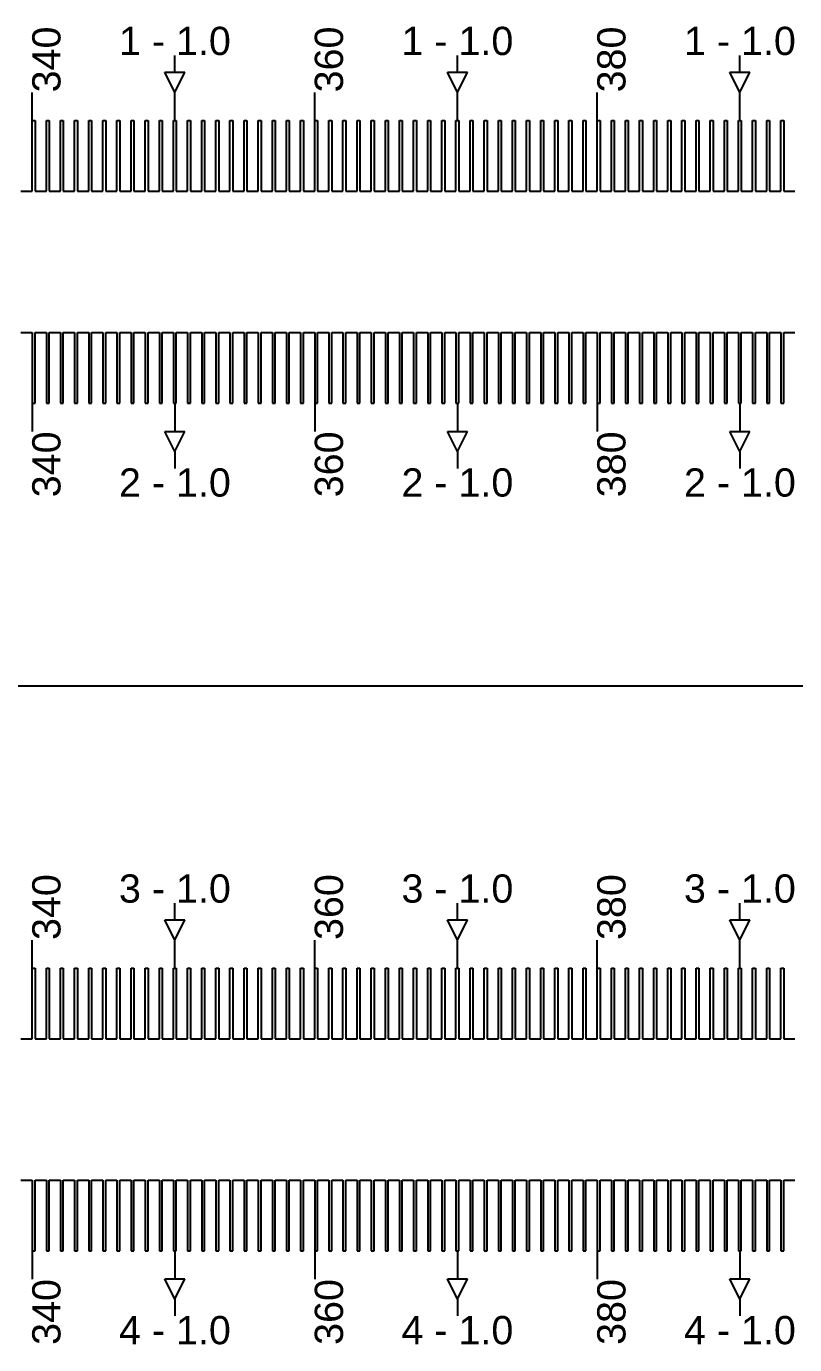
# Model space of a CAD drawing. Extents: x -119394 to 128420, y 74496 to 185496.
# Drawn here: x 13954.7 to 14226.7, y 112562.7 to 113029.2 of the extents above; entities that cross this region are included whole.
import ezdxf

# ---------------------------------------------------------------- set-up
doc = ezdxf.new("R2010")
doc.units = 13
doc.layers.add('CL - Label-1', color=120, linetype='Continuous')
doc.layers.add('CL - Label-2', color=132, linetype='Continuous')
doc.layers.add('CL - Sub-Micro', color=7, linetype='Continuous', true_color=0x47d1ff)
doc.styles.get("Standard").update_dxf_attribs({"font": 'arial.ttf'})

msp = doc.modelspace()

# ---------------------------------------------------------------- linework, layer by layer
for p, q in [((14007.29, 113012.94), (14007.29, 113018.94)), ((14107.29, 113012.94), (14107.29, 113018.94)), ((14207.29, 113012.94), (14207.29, 113018.94)), ((13956.79, 112995.86), (13956.79, 113005.86)), ((14007.29, 112995.86), (14007.29, 113005.86)), ((14056.79, 112995.86), (14056.79, 113005.86)), ((14107.29, 112995.86), (14107.29, 113005.86)), ((14156.79, 112995.86), (14156.79, 113005.86)), ((14207.29, 112995.86), (14207.29, 113005.86)), ((13956.79, 112895.86), (13956.79, 112885.86)), ((14007.29, 112895.86), (14007.29, 112885.86)), ((14056.79, 112895.86), (14056.79, 112885.86)), ((14107.29, 112895.86), (14107.29, 112885.86)), ((14156.79, 112895.86), (14156.79, 112885.86)), ((14207.29, 112895.86), (14207.29, 112885.86)), ((14007.29, 112878.79), (14007.29, 112872.79)), ((14107.29, 112878.79), (14107.29, 112872.79)), ((14207.29, 112878.79), (14207.29, 112872.79)), ((4356.79, 112795.86), (14856.79, 112795.86)), ((14007.29, 112712.94), (14007.29, 112718.94)), ((14107.29, 112712.94), (14107.29, 112718.94)), ((14207.29, 112712.94), (14207.29, 112718.94)), ((13956.79, 112695.86), (13956.79, 112705.86)), ((14007.29, 112695.86), (14007.29, 112705.86)), ((14056.79, 112695.86), (14056.79, 112705.86)), ((14107.29, 112695.86), (14107.29, 112705.86)), ((14156.79, 112695.86), (14156.79, 112705.86)), ((14207.29, 112695.86), (14207.29, 112705.86)), ((13956.79, 112595.86), (13956.79, 112585.86)), ((14007.29, 112595.86), (14007.29, 112585.86)), ((14056.79, 112595.86), (14056.79, 112585.86)), ((14107.29, 112595.86), (14107.29, 112585.86)), ((14156.79, 112595.86), (14156.79, 112585.86)), ((14207.29, 112595.86), (14207.29, 112585.86)), ((14007.29, 112578.79), (14007.29, 112572.79)), ((14107.29, 112578.79), (14107.29, 112572.79)), ((14207.29, 112578.79), (14207.29, 112572.79))]:
    msp.add_line(p, q)
at = {"layer": 'CL - Label-2'}
for p, q in [((14007.29, 113005.86), (14003.75, 113012.96)), ((14003.75, 113012.96), (14010.82, 113012.96)), ((14007.29, 113005.86), (14010.82, 113012.96)), ((14107.29, 113005.86), (14103.75, 113012.96)), ((14103.75, 113012.96), (14110.82, 113012.96)), ((14107.29, 113005.86), (14110.82, 113012.96)), ((14207.29, 113005.86), (14203.75, 113012.96)), ((14203.75, 113012.96), (14210.82, 113012.96)), ((14207.29, 113005.86), (14210.82, 113012.96)), ((14007.29, 112878.79), (14003.75, 112885.89)), ((14003.75, 112885.89), (14010.82, 112885.89)), ((14007.29, 112878.79), (14010.82, 112885.89)), ((14107.29, 112878.79), (14103.75, 112885.89)), ((14103.75, 112885.89), (14110.82, 112885.89)), ((14107.29, 112878.79), (14110.82, 112885.89)), ((14207.29, 112878.79), (14203.75, 112885.89)), ((14203.75, 112885.89), (14210.82, 112885.89)), ((14207.29, 112878.79), (14210.82, 112885.89)), ((14007.29, 112705.86), (14003.75, 112712.96)), ((14003.75, 112712.96), (14010.82, 112712.96)), ((14007.29, 112705.86), (14010.82, 112712.96)), ((14107.29, 112705.86), (14103.75, 112712.96)), ((14103.75, 112712.96), (14110.82, 112712.96)), ((14107.29, 112705.86), (14110.82, 112712.96)), ((14207.29, 112705.86), (14203.75, 112712.96)), ((14203.75, 112712.96), (14210.82, 112712.96)), ((14207.29, 112705.86), (14210.82, 112712.96)), ((14007.29, 112578.79), (14003.75, 112585.89)), ((14003.75, 112585.89), (14010.82, 112585.89)), ((14007.29, 112578.79), (14010.82, 112585.89)), ((14107.29, 112578.79), (14103.75, 112585.89)), ((14103.75, 112585.89), (14110.82, 112585.89)), ((14107.29, 112578.79), (14110.82, 112585.89)), ((14207.29, 112578.79), (14203.75, 112585.89)), ((14203.75, 112585.89), (14210.82, 112585.89)), ((14207.29, 112578.79), (14210.82, 112585.89))]:
    msp.add_line(p, q, dxfattribs=at)
at = {"layer": 'CL - Sub-Micro'}
for p, q in [((13956.79, 112970.86), (13956.79, 112995.86)), ((13956.79, 112995.86), (13957.79, 112995.86)), ((13957.79, 112995.86), (13957.79, 112970.86)), ((13961.79, 112970.86), (13961.79, 112995.86)), ((13961.79, 112995.86), (13962.79, 112995.86)), ((13962.79, 112995.86), (13962.79, 112970.86)), ((13966.79, 112970.86), (13966.79, 112995.86)), ((13966.79, 112995.86), (13967.79, 112995.86)), ((13967.79, 112995.86), (13967.79, 112970.86)), ((13971.79, 112970.86), (13971.79, 112995.86)), ((13971.79, 112995.86), (13972.79, 112995.86)), ((13972.79, 112995.86), (13972.79, 112970.86)), ((13976.79, 112970.86), (13976.79, 112995.86)), ((13976.79, 112995.86), (13977.79, 112995.86)), ((13977.79, 112995.86), (13977.79, 112970.86)), ((13981.79, 112970.86), (13981.79, 112995.86)), ((13981.79, 112995.86), (13982.79, 112995.86)), ((13982.79, 112995.86), (13982.79, 112970.86)), ((13986.79, 112970.86), (13986.79, 112995.86)), ((13986.79, 112995.86), (13987.79, 112995.86)), ((13987.79, 112995.86), (13987.79, 112970.86)), ((13991.79, 112970.86), (13991.79, 112995.86)), ((13991.79, 112995.86), (13992.79, 112995.86)), ((13992.79, 112995.86), (13992.79, 112970.86)), ((13996.79, 112970.86), (13996.79, 112995.86)), ((13996.79, 112995.86), (13997.79, 112995.86)), ((13997.79, 112995.86), (13997.79, 112970.86)), ((14001.79, 112970.86), (14001.79, 112995.86)), ((14001.79, 112995.86), (14002.79, 112995.86)), ((14002.79, 112995.86), (14002.79, 112970.86)), ((14006.79, 112970.86), (14006.79, 112995.86)), ((14006.79, 112995.86), (14007.79, 112995.86)), ((14007.79, 112995.86), (14007.79, 112970.86)), ((14011.79, 112970.86), (14011.79, 112995.86)), ((14011.79, 112995.86), (14012.79, 112995.86)), ((14012.79, 112995.86), (14012.79, 112970.86)), ((14016.79, 112970.86), (14016.79, 112995.86)), ((14016.79, 112995.86), (14017.79, 112995.86)), ((14017.79, 112995.86), (14017.79, 112970.86)), ((14021.79, 112970.86), (14021.79, 112995.86)), ((14021.79, 112995.86), (14022.79, 112995.86)), ((14022.79, 112995.86), (14022.79, 112970.86)), ((14026.79, 112970.86), (14026.79, 112995.86)), ((14026.79, 112995.86), (14027.79, 112995.86)), ((14027.79, 112995.86), (14027.79, 112970.86)), ((14031.79, 112970.86), (14031.79, 112995.86)), ((14031.79, 112995.86), (14032.79, 112995.86)), ((14032.79, 112995.86), (14032.79, 112970.86)), ((14036.79, 112970.86), (14036.79, 112995.86)), ((14036.79, 112995.86), (14037.79, 112995.86)), ((14037.79, 112995.86), (14037.79, 112970.86)), ((14041.79, 112970.86), (14041.79, 112995.86)), ((14041.79, 112995.86), (14042.79, 112995.86)), ((14042.79, 112995.86), (14042.79, 112970.86)), ((14046.79, 112970.86), (14046.79, 112995.86)), ((14046.79, 112995.86), (14047.79, 112995.86)), ((14047.79, 112995.86), (14047.79, 112970.86)), ((14051.79, 112970.86), (14051.79, 112995.86)), ((14051.79, 112995.86), (14052.79, 112995.86)), ((14052.79, 112995.86), (14052.79, 112970.86)), ((14056.79, 112970.86), (14056.79, 112995.86)), ((14056.79, 112995.86), (14057.79, 112995.86)), ((14057.79, 112995.86), (14057.79, 112970.86)), ((14061.79, 112970.86), (14061.79, 112995.86)), ((14061.79, 112995.86), (14062.79, 112995.86)), ((14062.79, 112995.86), (14062.79, 112970.86)), ((14066.79, 112970.86), (14066.79, 112995.86)), ((14066.79, 112995.86), (14067.79, 112995.86)), ((14067.79, 112995.86), (14067.79, 112970.86)), ((14071.79, 112970.86), (14071.79, 112995.86)), ((14071.79, 112995.86), (14072.79, 112995.86)), ((14072.79, 112995.86), (14072.79, 112970.86)), ((14076.79, 112970.86), (14076.79, 112995.86)), ((14076.79, 112995.86), (14077.79, 112995.86)), ((14077.79, 112995.86), (14077.79, 112970.86)), ((14081.79, 112970.86), (14081.79, 112995.86)), ((14081.79, 112995.86), (14082.79, 112995.86)), ((14082.79, 112995.86), (14082.79, 112970.86)), ((14086.79, 112970.86), (14086.79, 112995.86)), ((14086.79, 112995.86), (14087.79, 112995.86)), ((14087.79, 112995.86), (14087.79, 112970.86)), ((14091.79, 112970.86), (14091.79, 112995.86)), ((14091.79, 112995.86), (14092.79, 112995.86)), ((14092.79, 112995.86), (14092.79, 112970.86)), ((14096.79, 112970.86), (14096.79, 112995.86)), ((14096.79, 112995.86), (14097.79, 112995.86)), ((14097.79, 112995.86), (14097.79, 112970.86)), ((14101.79, 112970.86), (14101.79, 112995.86)), ((14101.79, 112995.86), (14102.79, 112995.86)), ((14102.79, 112995.86), (14102.79, 112970.86)), ((14106.79, 112970.86), (14106.79, 112995.86)), ((14106.79, 112995.86), (14107.79, 112995.86)), ((14107.79, 112995.86), (14107.79, 112970.86)), ((14111.79, 112970.86), (14111.79, 112995.86)), ((14111.79, 112995.86), (14112.79, 112995.86)), ((14112.79, 112995.86), (14112.79, 112970.86)), ((14116.79, 112970.86), (14116.79, 112995.86)), ((14116.79, 112995.86), (14117.79, 112995.86)), ((14117.79, 112995.86), (14117.79, 112970.86)), ((14121.79, 112970.86), (14121.79, 112995.86)), ((14121.79, 112995.86), (14122.79, 112995.86)), ((14122.79, 112995.86), (14122.79, 112970.86)), ((14126.79, 112970.86), (14126.79, 112995.86)), ((14126.79, 112995.86), (14127.79, 112995.86)), ((14127.79, 112995.86), (14127.79, 112970.86)), ((14131.79, 112970.86), (14131.79, 112995.86)), ((14131.79, 112995.86), (14132.79, 112995.86)), ((14132.79, 112995.86), (14132.79, 112970.86)), ((14136.79, 112970.86), (14136.79, 112995.86)), ((14136.79, 112995.86), (14137.79, 112995.86)), ((14137.79, 112995.86), (14137.79, 112970.86)), ((14141.79, 112970.86), (14141.79, 112995.86)), ((14141.79, 112995.86), (14142.79, 112995.86)), ((14142.79, 112995.86), (14142.79, 112970.86)), ((14146.79, 112970.86), (14146.79, 112995.86)), ((14146.79, 112995.86), (14147.79, 112995.86)), ((14147.79, 112995.86), (14147.79, 112970.86)), ((14151.79, 112970.86), (14151.79, 112995.86)), ((14151.79, 112995.86), (14152.79, 112995.86)), ((14152.79, 112995.86), (14152.79, 112970.86)), ((14156.79, 112970.86), (14156.79, 112995.86)), ((14156.79, 112995.86), (14157.79, 112995.86)), ((14157.79, 112995.86), (14157.79, 112970.86)), ((14161.79, 112970.86), (14161.79, 112995.86)), ((14161.79, 112995.86), (14162.79, 112995.86)), ((14162.79, 112995.86), (14162.79, 112970.86)), ((14166.79, 112970.86), (14166.79, 112995.86)), ((14166.79, 112995.86), (14167.79, 112995.86)), ((14167.79, 112995.86), (14167.79, 112970.86)), ((14171.79, 112970.86), (14171.79, 112995.86)), ((14171.79, 112995.86), (14172.79, 112995.86)), ((14172.79, 112995.86), (14172.79, 112970.86)), ((14176.79, 112970.86), (14176.79, 112995.86)), ((14176.79, 112995.86), (14177.79, 112995.86)), ((14177.79, 112995.86), (14177.79, 112970.86)), ((14181.79, 112970.86), (14181.79, 112995.86)), ((14181.79, 112995.86), (14182.79, 112995.86)), ((14182.79, 112995.86), (14182.79, 112970.86)), ((14186.79, 112970.86), (14186.79, 112995.86)), ((14186.79, 112995.86), (14187.79, 112995.86)), ((14187.79, 112995.86), (14187.79, 112970.86)), ((14191.79, 112970.86), (14191.79, 112995.86)), ((14191.79, 112995.86), (14192.79, 112995.86)), ((14192.79, 112995.86), (14192.79, 112970.86)), ((14196.79, 112970.86), (14196.79, 112995.86)), ((14196.79, 112995.86), (14197.79, 112995.86)), ((14197.79, 112995.86), (14197.79, 112970.86)), ((14201.79, 112970.86), (14201.79, 112995.86)), ((14201.79, 112995.86), (14202.79, 112995.86)), ((14202.79, 112995.86), (14202.79, 112970.86)), ((14206.79, 112970.86), (14206.79, 112995.86)), ((14206.79, 112995.86), (14207.79, 112995.86)), ((14207.79, 112995.86), (14207.79, 112970.86)), ((14211.79, 112970.86), (14211.79, 112995.86)), ((14211.79, 112995.86), (14212.79, 112995.86)), ((14212.79, 112995.86), (14212.79, 112970.86)), ((14216.79, 112970.86), (14216.79, 112995.86)), ((14216.79, 112995.86), (14217.79, 112995.86)), ((14217.79, 112995.86), (14217.79, 112970.86)), ((14221.79, 112970.86), (14221.79, 112995.86)), ((14221.79, 112995.86), (14222.79, 112995.86)), ((14222.79, 112995.86), (14222.79, 112970.86)), ((13952.79, 112970.86), (13956.79, 112970.86)), ((13957.79, 112970.86), (13961.79, 112970.86)), ((13962.79, 112970.86), (13966.79, 112970.86)), ((13967.79, 112970.86), (13971.79, 112970.86)), ((13972.79, 112970.86), (13976.79, 112970.86)), ((13977.79, 112970.86), (13981.79, 112970.86)), ((13982.79, 112970.86), (13986.79, 112970.86)), ((13987.79, 112970.86), (13991.79, 112970.86)), ((13992.79, 112970.86), (13996.79, 112970.86)), ((13997.79, 112970.86), (14001.79, 112970.86)), ((14002.79, 112970.86), (14006.79, 112970.86)), ((14007.79, 112970.86), (14011.79, 112970.86)), ((14012.79, 112970.86), (14016.79, 112970.86)), ((14017.79, 112970.86), (14021.79, 112970.86)), ((14022.79, 112970.86), (14026.79, 112970.86)), ((14027.79, 112970.86), (14031.79, 112970.86)), ((14032.79, 112970.86), (14036.79, 112970.86)), ((14037.79, 112970.86), (14041.79, 112970.86)), ((14042.79, 112970.86), (14046.79, 112970.86)), ((14047.79, 112970.86), (14051.79, 112970.86)), ((14052.79, 112970.86), (14056.79, 112970.86)), ((14057.79, 112970.86), (14061.79, 112970.86)), ((14062.79, 112970.86), (14066.79, 112970.86)), ((14067.79, 112970.86), (14071.79, 112970.86)), ((14072.79, 112970.86), (14076.79, 112970.86)), ((14077.79, 112970.86), (14081.79, 112970.86)), ((14082.79, 112970.86), (14086.79, 112970.86)), ((14087.79, 112970.86), (14091.79, 112970.86)), ((14092.79, 112970.86), (14096.79, 112970.86)), ((14097.79, 112970.86), (14101.79, 112970.86)), ((14102.79, 112970.86), (14106.79, 112970.86)), ((14107.79, 112970.86), (14111.79, 112970.86)), ((14112.79, 112970.86), (14116.79, 112970.86)), ((14117.79, 112970.86), (14121.79, 112970.86)), ((14122.79, 112970.86), (14126.79, 112970.86)), ((14127.79, 112970.86), (14131.79, 112970.86)), ((14132.79, 112970.86), (14136.79, 112970.86)), ((14137.79, 112970.86), (14141.79, 112970.86)), ((14142.79, 112970.86), (14146.79, 112970.86)), ((14147.79, 112970.86), (14151.79, 112970.86)), ((14152.79, 112970.86), (14156.79, 112970.86)), ((14157.79, 112970.86), (14161.79, 112970.86)), ((14162.79, 112970.86), (14166.79, 112970.86)), ((14167.79, 112970.86), (14171.79, 112970.86)), ((14172.79, 112970.86), (14176.79, 112970.86)), ((14177.79, 112970.86), (14181.79, 112970.86)), ((14182.79, 112970.86), (14186.79, 112970.86)), ((14187.79, 112970.86), (14191.79, 112970.86)), ((14192.79, 112970.86), (14196.79, 112970.86)), ((14197.79, 112970.86), (14201.79, 112970.86)), ((14202.79, 112970.86), (14206.79, 112970.86)), ((14207.79, 112970.86), (14211.79, 112970.86)), ((14212.79, 112970.86), (14216.79, 112970.86)), ((14217.79, 112970.86), (14221.79, 112970.86)), ((14222.79, 112970.86), (14226.79, 112970.86)), ((13952.79, 112920.86), (13956.79, 112920.86)), ((13956.79, 112920.86), (13956.79, 112895.86)), ((13957.79, 112895.86), (13957.79, 112920.86)), ((13957.79, 112920.86), (13961.79, 112920.86)), ((13961.79, 112920.86), (13961.79, 112895.86)), ((13962.79, 112895.86), (13962.79, 112920.86)), ((13962.79, 112920.86), (13966.79, 112920.86)), ((13966.79, 112920.86), (13966.79, 112895.86)), ((13967.79, 112895.86), (13967.79, 112920.86)), ((13967.79, 112920.86), (13971.79, 112920.86)), ((13971.79, 112920.86), (13971.79, 112895.86)), ((13972.79, 112895.86), (13972.79, 112920.86)), ((13972.79, 112920.86), (13976.79, 112920.86)), ((13976.79, 112920.86), (13976.79, 112895.86)), ((13977.79, 112895.86), (13977.79, 112920.86)), ((13977.79, 112920.86), (13981.79, 112920.86)), ((13981.79, 112920.86), (13981.79, 112895.86)), ((13982.79, 112895.86), (13982.79, 112920.86)), ((13982.79, 112920.86), (13986.79, 112920.86)), ((13986.79, 112920.86), (13986.79, 112895.86)), ((13987.79, 112895.86), (13987.79, 112920.86)), ((13987.79, 112920.86), (13991.79, 112920.86)), ((13991.79, 112920.86), (13991.79, 112895.86)), ((13992.79, 112895.86), (13992.79, 112920.86)), ((13992.79, 112920.86), (13996.79, 112920.86)), ((13996.79, 112920.86), (13996.79, 112895.86)), ((13997.79, 112895.86), (13997.79, 112920.86)), ((13997.79, 112920.86), (14001.79, 112920.86)), ((14001.79, 112920.86), (14001.79, 112895.86)), ((14002.79, 112895.86), (14002.79, 112920.86)), ((14002.79, 112920.86), (14006.79, 112920.86)), ((14006.79, 112920.86), (14006.79, 112895.86)), ((14007.79, 112895.86), (14007.79, 112920.86)), ((14007.79, 112920.86), (14011.79, 112920.86)), ((14011.79, 112920.86), (14011.79, 112895.86)), ((14012.79, 112895.86), (14012.79, 112920.86)), ((14012.79, 112920.86), (14016.79, 112920.86)), ((14016.79, 112920.86), (14016.79, 112895.86)), ((14017.79, 112895.86), (14017.79, 112920.86)), ((14017.79, 112920.86), (14021.79, 112920.86)), ((14021.79, 112920.86), (14021.79, 112895.86)), ((14022.79, 112895.86), (14022.79, 112920.86)), ((14022.79, 112920.86), (14026.79, 112920.86)), ((14026.79, 112920.86), (14026.79, 112895.86)), ((14027.79, 112895.86), (14027.79, 112920.86)), ((14027.79, 112920.86), (14031.79, 112920.86)), ((14031.79, 112920.86), (14031.79, 112895.86)), ((14032.79, 112895.86), (14032.79, 112920.86)), ((14032.79, 112920.86), (14036.79, 112920.86)), ((14036.79, 112920.86), (14036.79, 112895.86)), ((14037.79, 112895.86), (14037.79, 112920.86)), ((14037.79, 112920.86), (14041.79, 112920.86)), ((14041.79, 112920.86), (14041.79, 112895.86)), ((14042.79, 112895.86), (14042.79, 112920.86)), ((14042.79, 112920.86), (14046.79, 112920.86)), ((14046.79, 112920.86), (14046.79, 112895.86)), ((14047.79, 112895.86), (14047.79, 112920.86)), ((14047.79, 112920.86), (14051.79, 112920.86)), ((14051.79, 112920.86), (14051.79, 112895.86)), ((14052.79, 112895.86), (14052.79, 112920.86)), ((14052.79, 112920.86), (14056.79, 112920.86)), ((14056.79, 112920.86), (14056.79, 112895.86)), ((14057.79, 112895.86), (14057.79, 112920.86)), ((14057.79, 112920.86), (14061.79, 112920.86)), ((14061.79, 112920.86), (14061.79, 112895.86)), ((14062.79, 112895.86), (14062.79, 112920.86)), ((14062.79, 112920.86), (14066.79, 112920.86)), ((14066.79, 112920.86), (14066.79, 112895.86)), ((14067.79, 112895.86), (14067.79, 112920.86)), ((14067.79, 112920.86), (14071.79, 112920.86)), ((14071.79, 112920.86), (14071.79, 112895.86)), ((14072.79, 112895.86), (14072.79, 112920.86)), ((14072.79, 112920.86), (14076.79, 112920.86)), ((14076.79, 112920.86), (14076.79, 112895.86)), ((14077.79, 112895.86), (14077.79, 112920.86)), ((14077.79, 112920.86), (14081.79, 112920.86)), ((14081.79, 112920.86), (14081.79, 112895.86)), ((14082.79, 112895.86), (14082.79, 112920.86)), ((14082.79, 112920.86), (14086.79, 112920.86)), ((14086.79, 112920.86), (14086.79, 112895.86)), ((14087.79, 112895.86), (14087.79, 112920.86)), ((14087.79, 112920.86), (14091.79, 112920.86)), ((14091.79, 112920.86), (14091.79, 112895.86)), ((14092.79, 112895.86), (14092.79, 112920.86)), ((14092.79, 112920.86), (14096.79, 112920.86)), ((14096.79, 112920.86), (14096.79, 112895.86)), ((14097.79, 112895.86), (14097.79, 112920.86)), ((14097.79, 112920.86), (14101.79, 112920.86)), ((14101.79, 112920.86), (14101.79, 112895.86)), ((14102.79, 112895.86), (14102.79, 112920.86)), ((14102.79, 112920.86), (14106.79, 112920.86)), ((14106.79, 112920.86), (14106.79, 112895.86)), ((14107.79, 112895.86), (14107.79, 112920.86)), ((14107.79, 112920.86), (14111.79, 112920.86)), ((14111.79, 112920.86), (14111.79, 112895.86)), ((14112.79, 112895.86), (14112.79, 112920.86)), ((14112.79, 112920.86), (14116.79, 112920.86)), ((14116.79, 112920.86), (14116.79, 112895.86)), ((14117.79, 112895.86), (14117.79, 112920.86)), ((14117.79, 112920.86), (14121.79, 112920.86)), ((14121.79, 112920.86), (14121.79, 112895.86)), ((14122.79, 112895.86), (14122.79, 112920.86)), ((14122.79, 112920.86), (14126.79, 112920.86)), ((14126.79, 112920.86), (14126.79, 112895.86)), ((14127.79, 112895.86), (14127.79, 112920.86)), ((14127.79, 112920.86), (14131.79, 112920.86)), ((14131.79, 112920.86), (14131.79, 112895.86)), ((14132.79, 112895.86), (14132.79, 112920.86)), ((14132.79, 112920.86), (14136.79, 112920.86)), ((14136.79, 112920.86), (14136.79, 112895.86)), ((14137.79, 112895.86), (14137.79, 112920.86)), ((14137.79, 112920.86), (14141.79, 112920.86)), ((14141.79, 112920.86), (14141.79, 112895.86)), ((14142.79, 112895.86), (14142.79, 112920.86)), ((14142.79, 112920.86), (14146.79, 112920.86)), ((14146.79, 112920.86), (14146.79, 112895.86)), ((14147.79, 112895.86), (14147.79, 112920.86)), ((14147.79, 112920.86), (14151.79, 112920.86)), ((14151.79, 112920.86), (14151.79, 112895.86)), ((14152.79, 112895.86), (14152.79, 112920.86)), ((14152.79, 112920.86), (14156.79, 112920.86)), ((14156.79, 112920.86), (14156.79, 112895.86)), ((14157.79, 112895.86), (14157.79, 112920.86)), ((14157.79, 112920.86), (14161.79, 112920.86)), ((14161.79, 112920.86), (14161.79, 112895.86)), ((14162.79, 112895.86), (14162.79, 112920.86)), ((14162.79, 112920.86), (14166.79, 112920.86)), ((14166.79, 112920.86), (14166.79, 112895.86)), ((14167.79, 112895.86), (14167.79, 112920.86)), ((14167.79, 112920.86), (14171.79, 112920.86)), ((14171.79, 112920.86), (14171.79, 112895.86)), ((14172.79, 112895.86), (14172.79, 112920.86)), ((14172.79, 112920.86), (14176.79, 112920.86)), ((14176.79, 112920.86), (14176.79, 112895.86)), ((14177.79, 112895.86), (14177.79, 112920.86)), ((14177.79, 112920.86), (14181.79, 112920.86)), ((14181.79, 112920.86), (14181.79, 112895.86)), ((14182.79, 112895.86), (14182.79, 112920.86)), ((14182.79, 112920.86), (14186.79, 112920.86)), ((14186.79, 112920.86), (14186.79, 112895.86)), ((14187.79, 112895.86), (14187.79, 112920.86)), ((14187.79, 112920.86), (14191.79, 112920.86)), ((14191.79, 112920.86), (14191.79, 112895.86)), ((14192.79, 112895.86), (14192.79, 112920.86)), ((14192.79, 112920.86), (14196.79, 112920.86)), ((14196.79, 112920.86), (14196.79, 112895.86)), ((14197.79, 112895.86), (14197.79, 112920.86)), ((14197.79, 112920.86), (14201.79, 112920.86)), ((14201.79, 112920.86), (14201.79, 112895.86)), ((14202.79, 112895.86), (14202.79, 112920.86)), ((14202.79, 112920.86), (14206.79, 112920.86)), ((14206.79, 112920.86), (14206.79, 112895.86)), ((14207.79, 112895.86), (14207.79, 112920.86)), ((14207.79, 112920.86), (14211.79, 112920.86)), ((14211.79, 112920.86), (14211.79, 112895.86)), ((14212.79, 112895.86), (14212.79, 112920.86)), ((14212.79, 112920.86), (14216.79, 112920.86)), ((14216.79, 112920.86), (14216.79, 112895.86)), ((14217.79, 112895.86), (14217.79, 112920.86)), ((14217.79, 112920.86), (14221.79, 112920.86)), ((14221.79, 112920.86), (14221.79, 112895.86)), ((14222.79, 112895.86), (14222.79, 112920.86)), ((14222.79, 112920.86), (14226.79, 112920.86)), ((13956.79, 112895.86), (13957.79, 112895.86)), ((13961.79, 112895.86), (13962.79, 112895.86)), ((13966.79, 112895.86), (13967.79, 112895.86)), ((13971.79, 112895.86), (13972.79, 112895.86)), ((13976.79, 112895.86), (13977.79, 112895.86)), ((13981.79, 112895.86), (13982.79, 112895.86)), ((13986.79, 112895.86), (13987.79, 112895.86)), ((13991.79, 112895.86), (13992.79, 112895.86)), ((13996.79, 112895.86), (13997.79, 112895.86)), ((14001.79, 112895.86), (14002.79, 112895.86)), ((14006.79, 112895.86), (14007.79, 112895.86)), ((14011.79, 112895.86), (14012.79, 112895.86)), ((14016.79, 112895.86), (14017.79, 112895.86)), ((14021.79, 112895.86), (14022.79, 112895.86)), ((14026.79, 112895.86), (14027.79, 112895.86)), ((14031.79, 112895.86), (14032.79, 112895.86)), ((14036.79, 112895.86), (14037.79, 112895.86)), ((14041.79, 112895.86), (14042.79, 112895.86)), ((14046.79, 112895.86), (14047.79, 112895.86)), ((14051.79, 112895.86), (14052.79, 112895.86)), ((14056.79, 112895.86), (14057.79, 112895.86)), ((14061.79, 112895.86), (14062.79, 112895.86)), ((14066.79, 112895.86), (14067.79, 112895.86)), ((14071.79, 112895.86), (14072.79, 112895.86)), ((14076.79, 112895.86), (14077.79, 112895.86)), ((14081.79, 112895.86), (14082.79, 112895.86)), ((14086.79, 112895.86), (14087.79, 112895.86)), ((14091.79, 112895.86), (14092.79, 112895.86)), ((14096.79, 112895.86), (14097.79, 112895.86)), ((14101.79, 112895.86), (14102.79, 112895.86)), ((14106.79, 112895.86), (14107.79, 112895.86)), ((14111.79, 112895.86), (14112.79, 112895.86)), ((14116.79, 112895.86), (14117.79, 112895.86)), ((14121.79, 112895.86), (14122.79, 112895.86)), ((14126.79, 112895.86), (14127.79, 112895.86)), ((14131.79, 112895.86), (14132.79, 112895.86)), ((14136.79, 112895.86), (14137.79, 112895.86)), ((14141.79, 112895.86), (14142.79, 112895.86)), ((14146.79, 112895.86), (14147.79, 112895.86)), ((14151.79, 112895.86), (14152.79, 112895.86)), ((14156.79, 112895.86), (14157.79, 112895.86)), ((14161.79, 112895.86), (14162.79, 112895.86)), ((14166.79, 112895.86), (14167.79, 112895.86)), ((14171.79, 112895.86), (14172.79, 112895.86)), ((14176.79, 112895.86), (14177.79, 112895.86)), ((14181.79, 112895.86), (14182.79, 112895.86)), ((14186.79, 112895.86), (14187.79, 112895.86)), ((14191.79, 112895.86), (14192.79, 112895.86)), ((14196.79, 112895.86), (14197.79, 112895.86)), ((14201.79, 112895.86), (14202.79, 112895.86)), ((14206.79, 112895.86), (14207.79, 112895.86)), ((14211.79, 112895.86), (14212.79, 112895.86)), ((14216.79, 112895.86), (14217.79, 112895.86)), ((14221.79, 112895.86), (14222.79, 112895.86)), ((13956.79, 112670.86), (13956.79, 112695.86)), ((13956.79, 112695.86), (13957.79, 112695.86)), ((13957.79, 112695.86), (13957.79, 112670.86)), ((13961.79, 112670.86), (13961.79, 112695.86)), ((13961.79, 112695.86), (13962.79, 112695.86)), ((13962.79, 112695.86), (13962.79, 112670.86)), ((13966.79, 112670.86), (13966.79, 112695.86)), ((13966.79, 112695.86), (13967.79, 112695.86)), ((13967.79, 112695.86), (13967.79, 112670.86)), ((13971.79, 112670.86), (13971.79, 112695.86)), ((13971.79, 112695.86), (13972.79, 112695.86)), ((13972.79, 112695.86), (13972.79, 112670.86)), ((13976.79, 112670.86), (13976.79, 112695.86)), ((13976.79, 112695.86), (13977.79, 112695.86)), ((13977.79, 112695.86), (13977.79, 112670.86)), ((13981.79, 112670.86), (13981.79, 112695.86)), ((13981.79, 112695.86), (13982.79, 112695.86)), ((13982.79, 112695.86), (13982.79, 112670.86)), ((13986.79, 112670.86), (13986.79, 112695.86)), ((13986.79, 112695.86), (13987.79, 112695.86)), ((13987.79, 112695.86), (13987.79, 112670.86)), ((13991.79, 112670.86), (13991.79, 112695.86)), ((13991.79, 112695.86), (13992.79, 112695.86)), ((13992.79, 112695.86), (13992.79, 112670.86)), ((13996.79, 112670.86), (13996.79, 112695.86)), ((13996.79, 112695.86), (13997.79, 112695.86)), ((13997.79, 112695.86), (13997.79, 112670.86)), ((14001.79, 112670.86), (14001.79, 112695.86)), ((14001.79, 112695.86), (14002.79, 112695.86)), ((14002.79, 112695.86), (14002.79, 112670.86)), ((14006.79, 112670.86), (14006.79, 112695.86)), ((14006.79, 112695.86), (14007.79, 112695.86)), ((14007.79, 112695.86), (14007.79, 112670.86)), ((14011.79, 112670.86), (14011.79, 112695.86)), ((14011.79, 112695.86), (14012.79, 112695.86)), ((14012.79, 112695.86), (14012.79, 112670.86)), ((14016.79, 112670.86), (14016.79, 112695.86)), ((14016.79, 112695.86), (14017.79, 112695.86)), ((14017.79, 112695.86), (14017.79, 112670.86)), ((14021.79, 112670.86), (14021.79, 112695.86)), ((14021.79, 112695.86), (14022.79, 112695.86)), ((14022.79, 112695.86), (14022.79, 112670.86)), ((14026.79, 112670.86), (14026.79, 112695.86)), ((14026.79, 112695.86), (14027.79, 112695.86)), ((14027.79, 112695.86), (14027.79, 112670.86)), ((14031.79, 112670.86), (14031.79, 112695.86)), ((14031.79, 112695.86), (14032.79, 112695.86)), ((14032.79, 112695.86), (14032.79, 112670.86)), ((14036.79, 112670.86), (14036.79, 112695.86)), ((14036.79, 112695.86), (14037.79, 112695.86)), ((14037.79, 112695.86), (14037.79, 112670.86)), ((14041.79, 112670.86), (14041.79, 112695.86)), ((14041.79, 112695.86), (14042.79, 112695.86)), ((14042.79, 112695.86), (14042.79, 112670.86)), ((14046.79, 112670.86), (14046.79, 112695.86)), ((14046.79, 112695.86), (14047.79, 112695.86)), ((14047.79, 112695.86), (14047.79, 112670.86)), ((14051.79, 112670.86), (14051.79, 112695.86)), ((14051.79, 112695.86), (14052.79, 112695.86)), ((14052.79, 112695.86), (14052.79, 112670.86)), ((14056.79, 112670.86), (14056.79, 112695.86)), ((14056.79, 112695.86), (14057.79, 112695.86)), ((14057.79, 112695.86), (14057.79, 112670.86)), ((14061.79, 112670.86), (14061.79, 112695.86)), ((14061.79, 112695.86), (14062.79, 112695.86)), ((14062.79, 112695.86), (14062.79, 112670.86)), ((14066.79, 112670.86), (14066.79, 112695.86)), ((14066.79, 112695.86), (14067.79, 112695.86)), ((14067.79, 112695.86), (14067.79, 112670.86)), ((14071.79, 112670.86), (14071.79, 112695.86)), ((14071.79, 112695.86), (14072.79, 112695.86)), ((14072.79, 112695.86), (14072.79, 112670.86)), ((14076.79, 112670.86), (14076.79, 112695.86)), ((14076.79, 112695.86), (14077.79, 112695.86)), ((14077.79, 112695.86), (14077.79, 112670.86)), ((14081.79, 112670.86), (14081.79, 112695.86)), ((14081.79, 112695.86), (14082.79, 112695.86)), ((14082.79, 112695.86), (14082.79, 112670.86)), ((14086.79, 112670.86), (14086.79, 112695.86)), ((14086.79, 112695.86), (14087.79, 112695.86)), ((14087.79, 112695.86), (14087.79, 112670.86)), ((14091.79, 112670.86), (14091.79, 112695.86)), ((14091.79, 112695.86), (14092.79, 112695.86)), ((14092.79, 112695.86), (14092.79, 112670.86)), ((14096.79, 112670.86), (14096.79, 112695.86)), ((14096.79, 112695.86), (14097.79, 112695.86)), ((14097.79, 112695.86), (14097.79, 112670.86)), ((14101.79, 112670.86), (14101.79, 112695.86)), ((14101.79, 112695.86), (14102.79, 112695.86)), ((14102.79, 112695.86), (14102.79, 112670.86)), ((14106.79, 112670.86), (14106.79, 112695.86)), ((14106.79, 112695.86), (14107.79, 112695.86)), ((14107.79, 112695.86), (14107.79, 112670.86)), ((14111.79, 112670.86), (14111.79, 112695.86)), ((14111.79, 112695.86), (14112.79, 112695.86)), ((14112.79, 112695.86), (14112.79, 112670.86)), ((14116.79, 112670.86), (14116.79, 112695.86)), ((14116.79, 112695.86), (14117.79, 112695.86)), ((14117.79, 112695.86), (14117.79, 112670.86)), ((14121.79, 112670.86), (14121.79, 112695.86)), ((14121.79, 112695.86), (14122.79, 112695.86)), ((14122.79, 112695.86), (14122.79, 112670.86)), ((14126.79, 112670.86), (14126.79, 112695.86)), ((14126.79, 112695.86), (14127.79, 112695.86)), ((14127.79, 112695.86), (14127.79, 112670.86)), ((14131.79, 112670.86), (14131.79, 112695.86)), ((14131.79, 112695.86), (14132.79, 112695.86)), ((14132.79, 112695.86), (14132.79, 112670.86)), ((14136.79, 112670.86), (14136.79, 112695.86)), ((14136.79, 112695.86), (14137.79, 112695.86)), ((14137.79, 112695.86), (14137.79, 112670.86)), ((14141.79, 112670.86), (14141.79, 112695.86)), ((14141.79, 112695.86), (14142.79, 112695.86)), ((14142.79, 112695.86), (14142.79, 112670.86)), ((14146.79, 112670.86), (14146.79, 112695.86)), ((14146.79, 112695.86), (14147.79, 112695.86)), ((14147.79, 112695.86), (14147.79, 112670.86)), ((14151.79, 112670.86), (14151.79, 112695.86)), ((14151.79, 112695.86), (14152.79, 112695.86)), ((14152.79, 112695.86), (14152.79, 112670.86)), ((14156.79, 112670.86), (14156.79, 112695.86)), ((14156.79, 112695.86), (14157.79, 112695.86)), ((14157.79, 112695.86), (14157.79, 112670.86)), ((14161.79, 112670.86), (14161.79, 112695.86)), ((14161.79, 112695.86), (14162.79, 112695.86)), ((14162.79, 112695.86), (14162.79, 112670.86)), ((14166.79, 112670.86), (14166.79, 112695.86)), ((14166.79, 112695.86), (14167.79, 112695.86)), ((14167.79, 112695.86), (14167.79, 112670.86)), ((14171.79, 112670.86), (14171.79, 112695.86)), ((14171.79, 112695.86), (14172.79, 112695.86)), ((14172.79, 112695.86), (14172.79, 112670.86)), ((14176.79, 112670.86), (14176.79, 112695.86)), ((14176.79, 112695.86), (14177.79, 112695.86)), ((14177.79, 112695.86), (14177.79, 112670.86)), ((14181.79, 112670.86), (14181.79, 112695.86)), ((14181.79, 112695.86), (14182.79, 112695.86)), ((14182.79, 112695.86), (14182.79, 112670.86)), ((14186.79, 112670.86), (14186.79, 112695.86)), ((14186.79, 112695.86), (14187.79, 112695.86)), ((14187.79, 112695.86), (14187.79, 112670.86)), ((14191.79, 112670.86), (14191.79, 112695.86)), ((14191.79, 112695.86), (14192.79, 112695.86)), ((14192.79, 112695.86), (14192.79, 112670.86)), ((14196.79, 112670.86), (14196.79, 112695.86)), ((14196.79, 112695.86), (14197.79, 112695.86)), ((14197.79, 112695.86), (14197.79, 112670.86)), ((14201.79, 112670.86), (14201.79, 112695.86)), ((14201.79, 112695.86), (14202.79, 112695.86)), ((14202.79, 112695.86), (14202.79, 112670.86)), ((14206.79, 112670.86), (14206.79, 112695.86)), ((14206.79, 112695.86), (14207.79, 112695.86)), ((14207.79, 112695.86), (14207.79, 112670.86)), ((14211.79, 112670.86), (14211.79, 112695.86)), ((14211.79, 112695.86), (14212.79, 112695.86)), ((14212.79, 112695.86), (14212.79, 112670.86)), ((14216.79, 112670.86), (14216.79, 112695.86)), ((14216.79, 112695.86), (14217.79, 112695.86)), ((14217.79, 112695.86), (14217.79, 112670.86)), ((14221.79, 112670.86), (14221.79, 112695.86)), ((14221.79, 112695.86), (14222.79, 112695.86)), ((14222.79, 112695.86), (14222.79, 112670.86)), ((13952.79, 112670.86), (13956.79, 112670.86)), ((13957.79, 112670.86), (13961.79, 112670.86)), ((13962.79, 112670.86), (13966.79, 112670.86)), ((13967.79, 112670.86), (13971.79, 112670.86)), ((13972.79, 112670.86), (13976.79, 112670.86)), ((13977.79, 112670.86), (13981.79, 112670.86)), ((13982.79, 112670.86), (13986.79, 112670.86)), ((13987.79, 112670.86), (13991.79, 112670.86)), ((13992.79, 112670.86), (13996.79, 112670.86)), ((13997.79, 112670.86), (14001.79, 112670.86)), ((14002.79, 112670.86), (14006.79, 112670.86)), ((14007.79, 112670.86), (14011.79, 112670.86)), ((14012.79, 112670.86), (14016.79, 112670.86)), ((14017.79, 112670.86), (14021.79, 112670.86)), ((14022.79, 112670.86), (14026.79, 112670.86)), ((14027.79, 112670.86), (14031.79, 112670.86)), ((14032.79, 112670.86), (14036.79, 112670.86)), ((14037.79, 112670.86), (14041.79, 112670.86)), ((14042.79, 112670.86), (14046.79, 112670.86)), ((14047.79, 112670.86), (14051.79, 112670.86)), ((14052.79, 112670.86), (14056.79, 112670.86)), ((14057.79, 112670.86), (14061.79, 112670.86)), ((14062.79, 112670.86), (14066.79, 112670.86)), ((14067.79, 112670.86), (14071.79, 112670.86)), ((14072.79, 112670.86), (14076.79, 112670.86)), ((14077.79, 112670.86), (14081.79, 112670.86)), ((14082.79, 112670.86), (14086.79, 112670.86)), ((14087.79, 112670.86), (14091.79, 112670.86)), ((14092.79, 112670.86), (14096.79, 112670.86)), ((14097.79, 112670.86), (14101.79, 112670.86)), ((14102.79, 112670.86), (14106.79, 112670.86)), ((14107.79, 112670.86), (14111.79, 112670.86)), ((14112.79, 112670.86), (14116.79, 112670.86)), ((14117.79, 112670.86), (14121.79, 112670.86)), ((14122.79, 112670.86), (14126.79, 112670.86)), ((14127.79, 112670.86), (14131.79, 112670.86)), ((14132.79, 112670.86), (14136.79, 112670.86)), ((14137.79, 112670.86), (14141.79, 112670.86)), ((14142.79, 112670.86), (14146.79, 112670.86)), ((14147.79, 112670.86), (14151.79, 112670.86)), ((14152.79, 112670.86), (14156.79, 112670.86)), ((14157.79, 112670.86), (14161.79, 112670.86)), ((14162.79, 112670.86), (14166.79, 112670.86)), ((14167.79, 112670.86), (14171.79, 112670.86)), ((14172.79, 112670.86), (14176.79, 112670.86)), ((14177.79, 112670.86), (14181.79, 112670.86)), ((14182.79, 112670.86), (14186.79, 112670.86)), ((14187.79, 112670.86), (14191.79, 112670.86)), ((14192.79, 112670.86), (14196.79, 112670.86)), ((14197.79, 112670.86), (14201.79, 112670.86)), ((14202.79, 112670.86), (14206.79, 112670.86)), ((14207.79, 112670.86), (14211.79, 112670.86)), ((14212.79, 112670.86), (14216.79, 112670.86)), ((14217.79, 112670.86), (14221.79, 112670.86)), ((14222.79, 112670.86), (14226.79, 112670.86)), ((13952.79, 112620.86), (13956.79, 112620.86)), ((13956.79, 112620.86), (13956.79, 112595.86)), ((13957.79, 112595.86), (13957.79, 112620.86)), ((13957.79, 112620.86), (13961.79, 112620.86)), ((13961.79, 112620.86), (13961.79, 112595.86)), ((13962.79, 112595.86), (13962.79, 112620.86)), ((13962.79, 112620.86), (13966.79, 112620.86)), ((13966.79, 112620.86), (13966.79, 112595.86)), ((13967.79, 112595.86), (13967.79, 112620.86)), ((13967.79, 112620.86), (13971.79, 112620.86)), ((13971.79, 112620.86), (13971.79, 112595.86)), ((13972.79, 112595.86), (13972.79, 112620.86)), ((13972.79, 112620.86), (13976.79, 112620.86)), ((13976.79, 112620.86), (13976.79, 112595.86)), ((13977.79, 112595.86), (13977.79, 112620.86)), ((13977.79, 112620.86), (13981.79, 112620.86)), ((13981.79, 112620.86), (13981.79, 112595.86)), ((13982.79, 112595.86), (13982.79, 112620.86)), ((13982.79, 112620.86), (13986.79, 112620.86)), ((13986.79, 112620.86), (13986.79, 112595.86)), ((13987.79, 112595.86), (13987.79, 112620.86)), ((13987.79, 112620.86), (13991.79, 112620.86)), ((13991.79, 112620.86), (13991.79, 112595.86)), ((13992.79, 112595.86), (13992.79, 112620.86)), ((13992.79, 112620.86), (13996.79, 112620.86)), ((13996.79, 112620.86), (13996.79, 112595.86)), ((13997.79, 112595.86), (13997.79, 112620.86)), ((13997.79, 112620.86), (14001.79, 112620.86)), ((14001.79, 112620.86), (14001.79, 112595.86)), ((14002.79, 112595.86), (14002.79, 112620.86)), ((14002.79, 112620.86), (14006.79, 112620.86)), ((14006.79, 112620.86), (14006.79, 112595.86)), ((14007.79, 112595.86), (14007.79, 112620.86)), ((14007.79, 112620.86), (14011.79, 112620.86)), ((14011.79, 112620.86), (14011.79, 112595.86)), ((14012.79, 112595.86), (14012.79, 112620.86)), ((14012.79, 112620.86), (14016.79, 112620.86)), ((14016.79, 112620.86), (14016.79, 112595.86)), ((14017.79, 112595.86), (14017.79, 112620.86)), ((14017.79, 112620.86), (14021.79, 112620.86)), ((14021.79, 112620.86), (14021.79, 112595.86)), ((14022.79, 112595.86), (14022.79, 112620.86)), ((14022.79, 112620.86), (14026.79, 112620.86)), ((14026.79, 112620.86), (14026.79, 112595.86)), ((14027.79, 112595.86), (14027.79, 112620.86)), ((14027.79, 112620.86), (14031.79, 112620.86)), ((14031.79, 112620.86), (14031.79, 112595.86)), ((14032.79, 112595.86), (14032.79, 112620.86)), ((14032.79, 112620.86), (14036.79, 112620.86)), ((14036.79, 112620.86), (14036.79, 112595.86)), ((14037.79, 112595.86), (14037.79, 112620.86)), ((14037.79, 112620.86), (14041.79, 112620.86)), ((14041.79, 112620.86), (14041.79, 112595.86)), ((14042.79, 112595.86), (14042.79, 112620.86)), ((14042.79, 112620.86), (14046.79, 112620.86)), ((14046.79, 112620.86), (14046.79, 112595.86)), ((14047.79, 112595.86), (14047.79, 112620.86)), ((14047.79, 112620.86), (14051.79, 112620.86)), ((14051.79, 112620.86), (14051.79, 112595.86)), ((14052.79, 112595.86), (14052.79, 112620.86)), ((14052.79, 112620.86), (14056.79, 112620.86)), ((14056.79, 112620.86), (14056.79, 112595.86)), ((14057.79, 112595.86), (14057.79, 112620.86)), ((14057.79, 112620.86), (14061.79, 112620.86)), ((14061.79, 112620.86), (14061.79, 112595.86)), ((14062.79, 112595.86), (14062.79, 112620.86)), ((14062.79, 112620.86), (14066.79, 112620.86)), ((14066.79, 112620.86), (14066.79, 112595.86)), ((14067.79, 112595.86), (14067.79, 112620.86)), ((14067.79, 112620.86), (14071.79, 112620.86)), ((14071.79, 112620.86), (14071.79, 112595.86)), ((14072.79, 112595.86), (14072.79, 112620.86)), ((14072.79, 112620.86), (14076.79, 112620.86)), ((14076.79, 112620.86), (14076.79, 112595.86)), ((14077.79, 112595.86), (14077.79, 112620.86)), ((14077.79, 112620.86), (14081.79, 112620.86)), ((14081.79, 112620.86), (14081.79, 112595.86)), ((14082.79, 112595.86), (14082.79, 112620.86)), ((14082.79, 112620.86), (14086.79, 112620.86)), ((14086.79, 112620.86), (14086.79, 112595.86)), ((14087.79, 112595.86), (14087.79, 112620.86)), ((14087.79, 112620.86), (14091.79, 112620.86)), ((14091.79, 112620.86), (14091.79, 112595.86)), ((14092.79, 112595.86), (14092.79, 112620.86)), ((14092.79, 112620.86), (14096.79, 112620.86)), ((14096.79, 112620.86), (14096.79, 112595.86)), ((14097.79, 112595.86), (14097.79, 112620.86)), ((14097.79, 112620.86), (14101.79, 112620.86)), ((14101.79, 112620.86), (14101.79, 112595.86)), ((14102.79, 112595.86), (14102.79, 112620.86)), ((14102.79, 112620.86), (14106.79, 112620.86)), ((14106.79, 112620.86), (14106.79, 112595.86)), ((14107.79, 112595.86), (14107.79, 112620.86)), ((14107.79, 112620.86), (14111.79, 112620.86)), ((14111.79, 112620.86), (14111.79, 112595.86)), ((14112.79, 112595.86), (14112.79, 112620.86)), ((14112.79, 112620.86), (14116.79, 112620.86)), ((14116.79, 112620.86), (14116.79, 112595.86)), ((14117.79, 112595.86), (14117.79, 112620.86)), ((14117.79, 112620.86), (14121.79, 112620.86)), ((14121.79, 112620.86), (14121.79, 112595.86)), ((14122.79, 112595.86), (14122.79, 112620.86)), ((14122.79, 112620.86), (14126.79, 112620.86)), ((14126.79, 112620.86), (14126.79, 112595.86)), ((14127.79, 112595.86), (14127.79, 112620.86)), ((14127.79, 112620.86), (14131.79, 112620.86)), ((14131.79, 112620.86), (14131.79, 112595.86)), ((14132.79, 112595.86), (14132.79, 112620.86)), ((14132.79, 112620.86), (14136.79, 112620.86)), ((14136.79, 112620.86), (14136.79, 112595.86)), ((14137.79, 112595.86), (14137.79, 112620.86)), ((14137.79, 112620.86), (14141.79, 112620.86)), ((14141.79, 112620.86), (14141.79, 112595.86)), ((14142.79, 112595.86), (14142.79, 112620.86)), ((14142.79, 112620.86), (14146.79, 112620.86)), ((14146.79, 112620.86), (14146.79, 112595.86)), ((14147.79, 112595.86), (14147.79, 112620.86)), ((14147.79, 112620.86), (14151.79, 112620.86)), ((14151.79, 112620.86), (14151.79, 112595.86)), ((14152.79, 112595.86), (14152.79, 112620.86)), ((14152.79, 112620.86), (14156.79, 112620.86)), ((14156.79, 112620.86), (14156.79, 112595.86)), ((14157.79, 112595.86), (14157.79, 112620.86)), ((14157.79, 112620.86), (14161.79, 112620.86)), ((14161.79, 112620.86), (14161.79, 112595.86)), ((14162.79, 112595.86), (14162.79, 112620.86)), ((14162.79, 112620.86), (14166.79, 112620.86)), ((14166.79, 112620.86), (14166.79, 112595.86)), ((14167.79, 112595.86), (14167.79, 112620.86)), ((14167.79, 112620.86), (14171.79, 112620.86)), ((14171.79, 112620.86), (14171.79, 112595.86)), ((14172.79, 112595.86), (14172.79, 112620.86)), ((14172.79, 112620.86), (14176.79, 112620.86)), ((14176.79, 112620.86), (14176.79, 112595.86)), ((14177.79, 112595.86), (14177.79, 112620.86)), ((14177.79, 112620.86), (14181.79, 112620.86)), ((14181.79, 112620.86), (14181.79, 112595.86)), ((14182.79, 112595.86), (14182.79, 112620.86)), ((14182.79, 112620.86), (14186.79, 112620.86)), ((14186.79, 112620.86), (14186.79, 112595.86)), ((14187.79, 112595.86), (14187.79, 112620.86)), ((14187.79, 112620.86), (14191.79, 112620.86)), ((14191.79, 112620.86), (14191.79, 112595.86)), ((14192.79, 112595.86), (14192.79, 112620.86)), ((14192.79, 112620.86), (14196.79, 112620.86)), ((14196.79, 112620.86), (14196.79, 112595.86)), ((14197.79, 112595.86), (14197.79, 112620.86)), ((14197.79, 112620.86), (14201.79, 112620.86)), ((14201.79, 112620.86), (14201.79, 112595.86)), ((14202.79, 112595.86), (14202.79, 112620.86)), ((14202.79, 112620.86), (14206.79, 112620.86)), ((14206.79, 112620.86), (14206.79, 112595.86)), ((14207.79, 112595.86), (14207.79, 112620.86)), ((14207.79, 112620.86), (14211.79, 112620.86)), ((14211.79, 112620.86), (14211.79, 112595.86)), ((14212.79, 112595.86), (14212.79, 112620.86)), ((14212.79, 112620.86), (14216.79, 112620.86)), ((14216.79, 112620.86), (14216.79, 112595.86)), ((14217.79, 112595.86), (14217.79, 112620.86)), ((14217.79, 112620.86), (14221.79, 112620.86)), ((14221.79, 112620.86), (14221.79, 112595.86)), ((14222.79, 112595.86), (14222.79, 112620.86)), ((14222.79, 112620.86), (14226.79, 112620.86)), ((13956.79, 112595.86), (13957.79, 112595.86)), ((13961.79, 112595.86), (13962.79, 112595.86)), ((13966.79, 112595.86), (13967.79, 112595.86)), ((13971.79, 112595.86), (13972.79, 112595.86)), ((13976.79, 112595.86), (13977.79, 112595.86)), ((13981.79, 112595.86), (13982.79, 112595.86)), ((13986.79, 112595.86), (13987.79, 112595.86)), ((13991.79, 112595.86), (13992.79, 112595.86)), ((13996.79, 112595.86), (13997.79, 112595.86)), ((14001.79, 112595.86), (14002.79, 112595.86)), ((14006.79, 112595.86), (14007.79, 112595.86)), ((14011.79, 112595.86), (14012.79, 112595.86)), ((14016.79, 112595.86), (14017.79, 112595.86)), ((14021.79, 112595.86), (14022.79, 112595.86)), ((14026.79, 112595.86), (14027.79, 112595.86)), ((14031.79, 112595.86), (14032.79, 112595.86)), ((14036.79, 112595.86), (14037.79, 112595.86)), ((14041.79, 112595.86), (14042.79, 112595.86)), ((14046.79, 112595.86), (14047.79, 112595.86)), ((14051.79, 112595.86), (14052.79, 112595.86)), ((14056.79, 112595.86), (14057.79, 112595.86)), ((14061.79, 112595.86), (14062.79, 112595.86)), ((14066.79, 112595.86), (14067.79, 112595.86)), ((14071.79, 112595.86), (14072.79, 112595.86)), ((14076.79, 112595.86), (14077.79, 112595.86)), ((14081.79, 112595.86), (14082.79, 112595.86)), ((14086.79, 112595.86), (14087.79, 112595.86)), ((14091.79, 112595.86), (14092.79, 112595.86)), ((14096.79, 112595.86), (14097.79, 112595.86)), ((14101.79, 112595.86), (14102.79, 112595.86)), ((14106.79, 112595.86), (14107.79, 112595.86)), ((14111.79, 112595.86), (14112.79, 112595.86)), ((14116.79, 112595.86), (14117.79, 112595.86)), ((14121.79, 112595.86), (14122.79, 112595.86)), ((14126.79, 112595.86), (14127.79, 112595.86)), ((14131.79, 112595.86), (14132.79, 112595.86)), ((14136.79, 112595.86), (14137.79, 112595.86)), ((14141.79, 112595.86), (14142.79, 112595.86)), ((14146.79, 112595.86), (14147.79, 112595.86)), ((14151.79, 112595.86), (14152.79, 112595.86)), ((14156.79, 112595.86), (14157.79, 112595.86)), ((14161.79, 112595.86), (14162.79, 112595.86)), ((14166.79, 112595.86), (14167.79, 112595.86)), ((14171.79, 112595.86), (14172.79, 112595.86)), ((14176.79, 112595.86), (14177.79, 112595.86)), ((14181.79, 112595.86), (14182.79, 112595.86)), ((14186.79, 112595.86), (14187.79, 112595.86)), ((14191.79, 112595.86), (14192.79, 112595.86)), ((14196.79, 112595.86), (14197.79, 112595.86)), ((14201.79, 112595.86), (14202.79, 112595.86)), ((14206.79, 112595.86), (14207.79, 112595.86)), ((14211.79, 112595.86), (14212.79, 112595.86)), ((14216.79, 112595.86), (14217.79, 112595.86)), ((14221.79, 112595.86), (14222.79, 112595.86))]:
    msp.add_line(p, q, dxfattribs=at)

# ---------------------------------------------------------------- texts
at = {"layer": 'CL - Label-1', "char_height": 10, "rotation": 90}
for s, insert, attachment_point in [('340', (13956.79, 113005.86), 1), ('360', (14056.79, 113005.86), 1), ('380', (14156.79, 113005.86), 1), ('340', (13956.79, 112885.86), 3), ('360', (14056.79, 112885.86), 3), ('380', (14156.79, 112885.86), 3), ('340', (13956.79, 112705.86), 1), ('360', (14056.79, 112705.86), 1), ('380', (14156.79, 112705.86), 1), ('340', (13956.79, 112585.86), 3), ('360', (14056.79, 112585.86), 3), ('380', (14156.79, 112585.86), 3)]:
    msp.add_mtext_dynamic_manual_height_columns(s, width=21.565, gutter_width=12.5, heights=[8.55], dxfattribs=dict(at, insert=insert, attachment_point=attachment_point))
at = {"layer": 'CL - Label-2', "char_height": 10}
for s, insert, attachment_point in [('1 - 1.0', (14007.29, 113018.94), 8), ('1 - 1.0', (14107.29, 113018.94), 8), ('1 - 1.0', (14207.29, 113018.94), 8), ('2 - 1.0', (14007.29, 112872.79), 2), ('2 - 1.0', (14107.29, 112872.79), 2), ('2 - 1.0', (14207.29, 112872.79), 2), ('3 - 1.0', (14007.29, 112718.94), 8), ('3 - 1.0', (14107.29, 112718.94), 8), ('3 - 1.0', (14207.29, 112718.94), 8), ('4 - 1.0', (14007.29, 112572.79), 2), ('4 - 1.0', (14107.29, 112572.79), 2), ('4 - 1.0', (14207.29, 112572.79), 2)]:
    msp.add_mtext_dynamic_manual_height_columns(s, width=52.3045, gutter_width=12.5, heights=[18.11], dxfattribs=dict(at, insert=insert, attachment_point=attachment_point))

doc.saveas('drawing.dxf')
